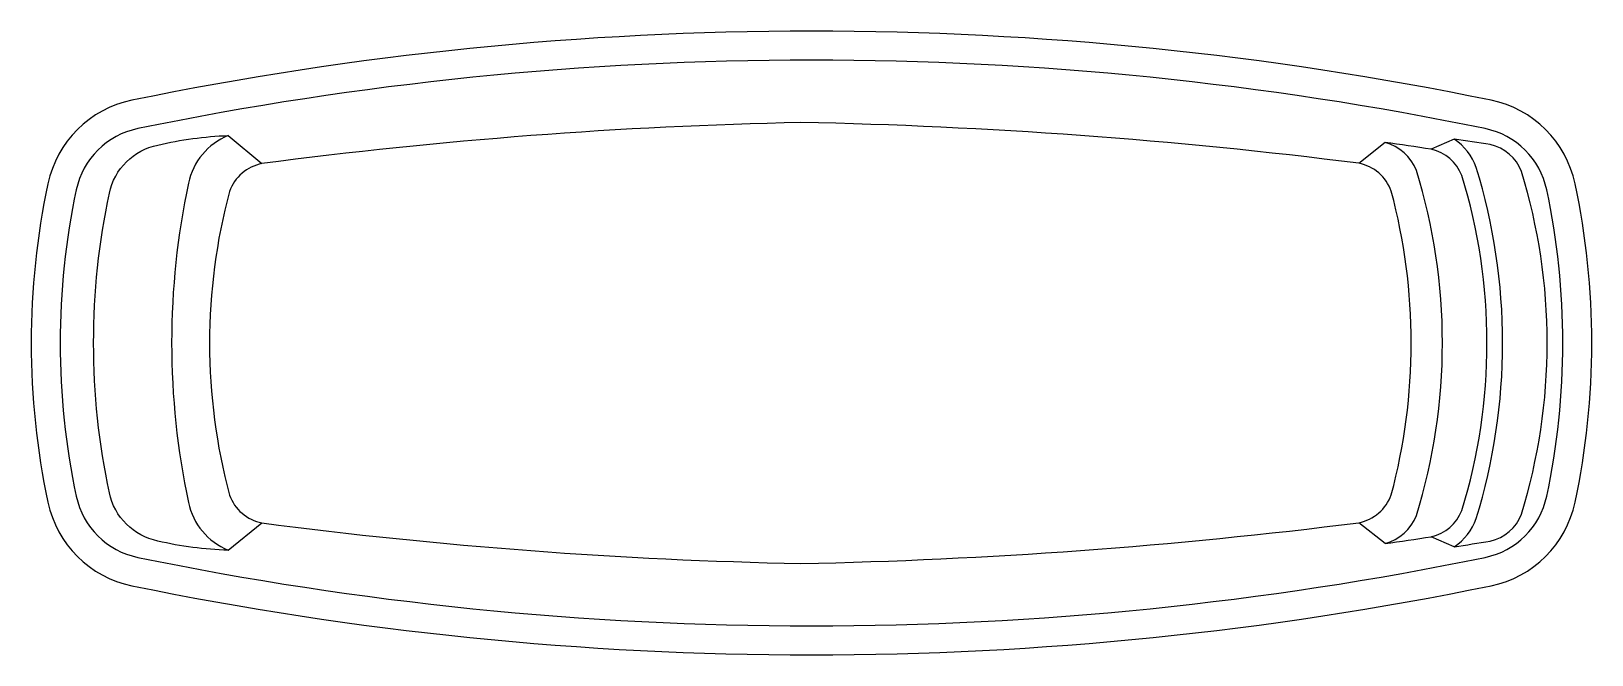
# Model space of a CAD drawing. Header units: millimetres. Extents: x -2.52 to 4.48, y 23.89 to 26.69.
import ezdxf

# ---------------------------------------------------------------- set-up
doc = ezdxf.new("R2010")
doc.units = ezdxf.units.MM
doc.header["$LTSCALE"] = 10
doc.layers.add('piscinas_igui', color=3, linetype='Continuous')

msp = doc.modelspace()

# ---------------------------------------------------------------- linework, layer by layer
at = {"layer": 'piscinas_igui', "color": 2}
for p, q in [((-1.6345, 26.2205), (-1.4834, 26.0946)), ((3.8651, 26.2039), (3.762, 26.1585)), ((-1.6345, 24.3589), (-1.4834, 24.4811)), ((3.8651, 24.3739), (3.762, 24.4193))]:
    msp.add_line(p, q, dxfattribs=at)
at = {"layer": 'piscinas_igui', "color": 1}
for p, q in [((3.5547, 26.189), (3.4373, 26.0955)), ((3.5547, 24.389), (3.4373, 24.4822))]:
    msp.add_line(p, q, dxfattribs=at)
at = {"layer": 'piscinas_igui'}
for points in [[(4.4819, 25.2889, 0.052205), (4.4071, 26.0041, 0.298231), (4.0303, 26.3787, 0.050751), (0.9819, 26.6889, 0.050751), (-2.0664, 26.3787, 0.298231), (-2.4432, 26.0041, 0.052205), (-2.5181, 25.2889, 0.052205), (-2.4432, 24.5738, 0.298231), (-2.0664, 24.1991, 0.050751), (0.9819, 23.8889, 0.050751), (4.0303, 24.1991, 0.298231), (4.4071, 24.5738, 0.052205)], [(4.3519, 25.2889, 0.052205), (4.2799, 25.9772, 0.298231), (4.0041, 26.2514, 0.050751), (0.9819, 26.5589, 0.050751), (-2.0402, 26.2514, 0.298231), (-2.316, 25.9772, 0.052205), (-2.3881, 25.2889, 0.052205), (-2.316, 24.6007, 0.298231), (-2.0402, 24.3265, 0.050751), (0.9819, 24.0189, 0.050751), (4.0041, 24.3265, 0.298231), (4.2799, 24.6007, 0.052205)]]:
    msp.add_lwpolyline(points, format="xyb", close=True, dxfattribs=at)
at = {"layer": 'piscinas_igui', "color": 1}
msp.add_lwpolyline([(3.6719, 25.289, 0.065549), (3.5825, 25.9704, 0.262985), (3.4373, 26.0958, 0.026444), (0.9348, 26.2789, 0.027359), (-1.4834, 26.0946, 0.262985), (-1.6286, 25.9692, 0.065549), (-1.7181, 25.2878, 0.065549), (-1.6286, 24.6064, 0.262985), (-1.4834, 24.4811, 0.027361), (0.9348, 24.2989, 0.026443), (3.4373, 24.4822, 0.262985), (3.5825, 24.6076, 0.065549)], format="xyb", close=True, dxfattribs=at)
at = {"layer": 'piscinas_igui', "color": 2}
msp.add_lwpolyline([(-1.6345, 24.3589, -0.052574), (-1.9501, 24.3999, -0.298231), (-2.1676, 24.6162, -0.052205), (-2.2381, 25.2889, -0.052205), (-2.1676, 25.9616, -0.298231), (-1.9501, 26.1779, -0.047621), (-1.6345, 26.2205, 0.248073), (-1.813, 26.0063, 0.052205), (-1.8881, 25.2897, 0.052205), (-1.813, 24.573, 0.248073)], format="xyb", close=True, dxfattribs=at)
at = {"layer": 'piscinas_igui', "color": 1}
for points in [[(3.5547, 24.389, 0.238094), (3.6956, 24.5138, 0.07478), (3.8119, 25.2889, 0.07478), (3.6956, 26.0641, 0.237877), (3.5547, 26.189)], [(3.5547, 24.389, 0.011065), (3.762, 24.4193, 0.255022), (3.8991, 24.5373, 0.07478), (4.0119, 25.2889, 0.07478), (3.8991, 26.0406, 0.255022), (3.762, 26.1585, 0.010667), (3.5547, 26.189)]]:
    msp.add_lwpolyline(points, format="xyb", dxfattribs=at)
at = {"layer": 'piscinas_igui', "color": 2}
for points in [[(3.8651, 24.3739, 0.000294), (4.0261, 24.3995, 0.255022), (4.1664, 24.5202, 0.07478), (4.2819, 25.2897, 0.07478), (4.1664, 26.0591, 0.255022), (4.0261, 26.1799, 0.009287), (3.8651, 26.2039, 0.002123)], [(3.8651, 24.3739, 0.159772), (3.9637, 24.5007, 0.074697), (4.0819, 25.2889, 0.074697), (3.9637, 26.0772, 0.159772), (3.8651, 26.2039)]]:
    msp.add_lwpolyline(points, format="xyb", dxfattribs=at)

doc.saveas('drawing.dxf')
